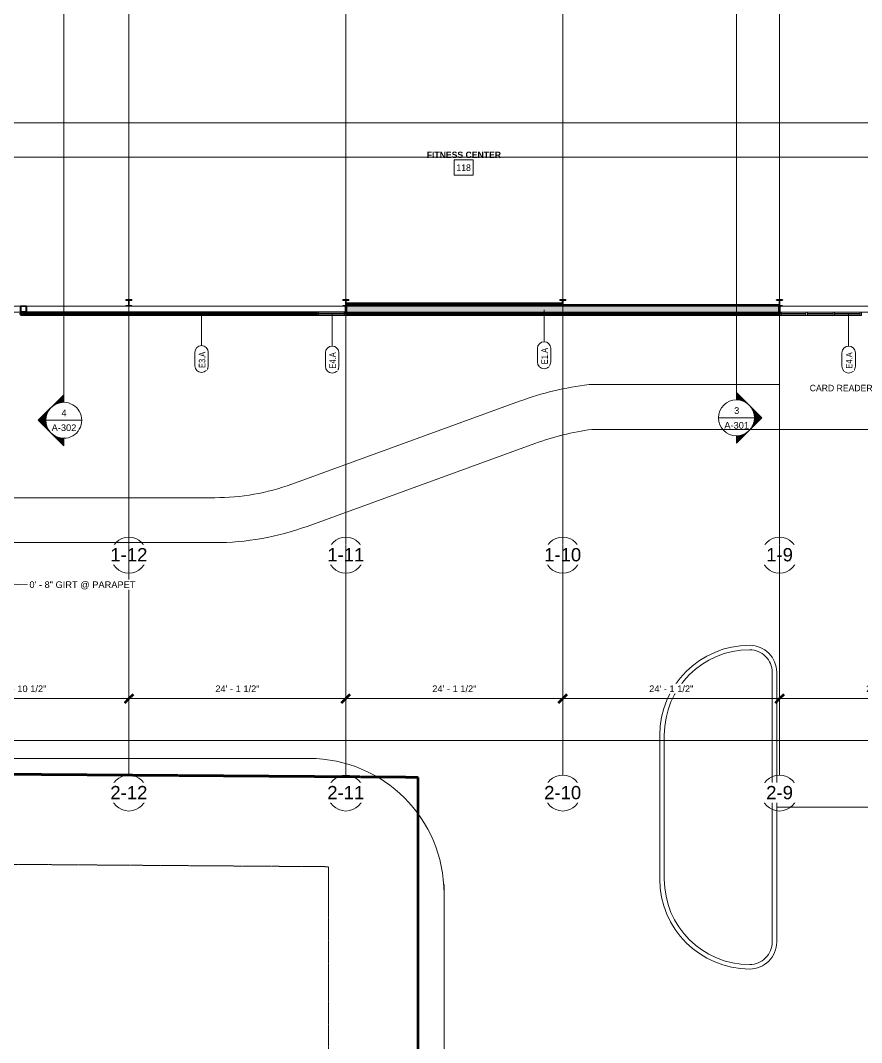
# Model space of a CAD drawing. Header units: inches. Extents: x 15537 to 31673, y -30778 to -16067.
# Drawn here: x 22941 to 24064, y -23770 to -22406 of the extents above; entities that cross this region are included whole.
import ezdxf

# ---------------------------------------------------------------- set-up
doc = ezdxf.new("R2010")
doc.units = ezdxf.units.IN
doc.header["$MEASUREMENT"] = 0
for name, pattern in [('Center 1_4_', [0.53125, 0.25, -0.09375, 0.09375, -0.09375]), ('Grid Line 1_2_', [0.875, 0.5, -0.125, 0.125, -0.125]), ('Hidden', [0.28125, 0.1875, -0.09375])]:
    doc.linetypes.add(name, pattern=pattern)
for name, color, linetype, lineweight in [('A-ANNO-DIMS', 211, 'Continuous', 9), ('A-ANNO-DIMS-96', 211, 'Continuous', 9), ('A-AREA-IDEN', 2, 'Continuous', 9), ('A-GLAZ-CURT', 52, 'Continuous', 9), ('A-GLAZ-CWMG', 51, 'Continuous', 9), ('A-PROP-SBCK', 71, 'Hidden', 50), ('A-WALL', 113, 'Continuous', 13), ('A-WALL-IDEN', 211, 'Continuous', 9), ('A-WALL-PATT', 111, 'Continuous', 50), ('Conc', 7, 'Continuous', 9), ('EOP-PR', 4, 'Continuous', 9), ('G-ANNO-SYMB', 111, 'Continuous', 9), ('G-ANNO-TEXT', 231, 'Continuous', 9), ('PAINT', 190, 'Continuous', 9), ('PROP', 3, 'Center 1_4_', 9), ('S-BEAM', 12, 'Continuous', 9), ('S-COLS', 52, 'Continuous', 9), ('S-GRID', 1, 'Continuous', 9), ('S-GRID-IDEN', 1, 'Continuous', 9)]:
    doc.layers.add(name, color=color, linetype=linetype, lineweight=lineweight)
doc.styles.add('Arial', font='arial.ttf', dxfattribs={"height": 17.703593})
doc.styles.add('Arial_1', font='arial.ttf', dxfattribs={"height": 8.851796})
doc.styles.add('Century Gothic', font='GOTHIC.TTF', dxfattribs={"height": 8.622671})
doc.styles.add('Century Gothic_1', font='GOTHIC.TTF', dxfattribs={"width": 0.8, "height": 8.622671})
doc.styles.add('Century Gothic_B', font='GOTHICB.TTF', dxfattribs={"height": 8.616719})
doc.dimstyles.new('Linear_-_3_32__Arial', dxfattribs={"dimscale": 12, "dimtxt": 9, "dimasz": 1, "dimexe": 0.75, "dimexo": 0.5, "dimgap": 0.5, "dimtad": 1, "dimdec": 4, "dimrnd": 0.0625, "dimzin": 1, "dimdsep": 46, "dimlunit": 4, "dimtxsty": 'Arial_1', "dimblk1": 'OBLIQUE', "dimblk2": 'OBLIQUE', "dimsah": 1, "dimcen": 0.09, "dimdle": 0.75, "dimazin": 0, "dimtfac": 1, "dimtdec": 4, "dimtix": 1, "dimtmove": 1, "dimatfit": 3, "dimfxl": 1, "dimtvp": 1, "dimtfill": 1, "dimfrac": 2, "dimtolj": 1, "dimtzin": 0, "dimarcsym": 2})
doc.dimstyles.new('Linear_-_3_32__Arial_1', dxfattribs={"dimscale": 12, "dimtxt": 9, "dimasz": 1, "dimexe": 0.75, "dimexo": 0.5, "dimgap": 0.5, "dimtad": 1, "dimdec": 4, "dimrnd": 0.0625, "dimzin": 1, "dimdsep": 46, "dimlunit": 4, "dimtxsty": 'Arial_1', "dimblk1": 'OBLIQUE', "dimblk2": 'OBLIQUE', "dimsah": 1, "dimcen": 0.09, "dimdle": 0.75, "dimazin": 0, "dimtfac": 1, "dimtdec": 4, "dimtix": 1, "dimtmove": 0, "dimatfit": 3, "dimfxl": 1, "dimtvp": 1, "dimtfill": 1, "dimfrac": 2, "dimtolj": 1, "dimtzin": 0, "dimarcsym": 2})

# ---------------------------------------------------------------- blocks, each defined once
blk = doc.blocks.new('W-Wide Flange-Column - B2_E-1389165-First Floor Plan - Enlarged')
at = {"layer": 'S-COLS'}
h = blk.add_hatch(dxfattribs=at)
h.set_pattern_fill('FP_1', color=256, style=0, pattern_type=2)
h.set_pattern_definition([(225, (23085.89, -22783.178), (9.503515, -9.503515), []), (225, (23085.89, -22797.578), (9.503515, -9.503515), [])])
h.paths.add_polyline_path([(4, 4.1), (-4, 4.1), (-4, 3.7), (-0.8, 3.7), (-0.3, 3.5), (-0.1, 3), (-0.1, -3), (-0.3, -3.5), (-0.8, -3.7), (-4, -3.7), (-4, -4.1), (4, -4.1), (4, -3.7), (0.8, -3.7), (0.3, -3.5), (0.1, -3), (0.1, 3), (0.3, 3.5), (0.8, 3.7), (4, 3.7)], flags=0)
at = {"layer": 'S-COLS', "lineweight": 30}
for p, q in [((4, 4.1), (-4, 4.1)), ((-4, 4.1), (-4, 3.7)), ((-4, 3.7), (-0.8, 3.7)), ((-0.1, 3), (-0.1, -3)), ((0.1, -3), (0.1, 3)), ((0.8, 3.7), (4, 3.7)), ((4, 3.7), (4, 4.1)), ((-0.8, -3.7), (-4, -3.7)), ((-4, -3.7), (-4, -4.1)), ((-4, -4.1), (4, -4.1)), ((4, -3.7), (0.8, -3.7)), ((4, -4.1), (4, -3.7))]:
    blk.add_line(p, q, dxfattribs=at)
for centre, start, end in [((-0.8, 3), 0, 90), ((0.8, 3), 90, 180), ((-0.8, -3), 270, 0), ((0.8, -3), 180, 270)]:
    blk.add_arc(centre, 0.691, start, end, dxfattribs=at)
blk = doc.blocks.new('W-Wide Flange-Column - B2_E-V1-First Floor Plan - Enlarged')
at = {"layer": 'S-COLS'}
h = blk.add_hatch(dxfattribs=at)
h.set_pattern_fill('FP_2', color=256, style=0, pattern_type=2)
h.set_pattern_definition([(225, (23375.39, -22783.178), (9.503515, -9.503515), []), (225, (23375.39, -22797.578), (9.503515, -9.503515), [])])
h.paths.add_polyline_path([(4, 4.1), (-4, 4.1), (-4, 3.7), (-0.8, 3.7), (-0.3, 3.5), (-0.1, 3), (-0.1, 0.7), (0.1, 0.7), (0.1, 0.7), (0.1, 3), (0.3, 3.5), (0.8, 3.7), (4, 3.7)], flags=0)
h.paths.add_polyline_path([(0.1, -0.2), (0, -0.3), (-0.1, -0.3), (-0.1, -3), (-0.3, -3.5), (-0.8, -3.7), (-4, -3.7), (-4, -4.1), (4, -4.1), (4, -3.7), (0.8, -3.7), (0.3, -3.5), (0.1, -3), (0.1, -0.2)], flags=0)
at = {"layer": 'S-COLS', "lineweight": 30}
for p, q in [((4, 4.1), (-4, 4.1)), ((-4, 4.1), (-4, 3.7)), ((-4, 3.7), (-0.8, 3.7)), ((-0.1, 3), (-0.1, 0.7)), ((0.1, 0.6), (0.1, 3)), ((0.8, 3.7), (4, 3.7)), ((4, 3.7), (4, 4.1)), ((-0.8, -3.7), (-4, -3.7)), ((-4, -3.7), (-4, -4.1)), ((-4, -4.1), (4, -4.1)), ((-0.1, -0.3), (-0.1, -3)), ((0.1, -3), (0.1, -0.2)), ((4, -3.7), (0.8, -3.7)), ((4, -4.1), (4, -3.7))]:
    blk.add_line(p, q, dxfattribs=at)
for centre, start, end in [((-0.8, 3), 0, 90), ((0.8, 3), 90, 180), ((-0.8, -3), 270, 0), ((0.8, -3), 180, 270)]:
    blk.add_arc(centre, 0.691, start, end, dxfattribs=at)
blk = doc.blocks.new('W-Wide Flange-Column - B2_E-V2-First Floor Plan - Enlarged')
at = {"layer": 'S-COLS'}
h = blk.add_hatch(dxfattribs=at)
h.set_pattern_fill('FP_3', color=256, style=0, pattern_type=2)
h.set_pattern_definition([(225, (23664.89, -22783.178), (9.503515, -9.503515), []), (225, (23664.89, -22797.578), (9.503515, -9.503515), [])])
h.paths.add_polyline_path([(-4, 4.1), (-4, 3.7), (-0.8, 3.7), (-0.3, 3.5), (-0.1, 3), (-0.1, 0.7), (0.1, 0.7), (0.1, 0.7), (0.1, 3), (0.3, 3.5), (0.8, 3.7), (4, 3.7), (4, 4.1)], flags=0)
h.paths.add_polyline_path([(-0.1, -0.2), (-0.1, -3), (-0.3, -3.5), (-0.8, -3.7), (-4, -3.7), (-4, -4.1), (4, -4.1), (4, -3.7), (0.8, -3.7), (0.3, -3.5), (0.1, -3), (0.1, -0.3), (-0.1, -0.2)], flags=0)
at = {"layer": 'S-COLS', "lineweight": 30}
for p, q in [((4, 4.1), (-4, 4.1)), ((-4, 4.1), (-4, 3.7)), ((-4, 3.7), (-0.8, 3.7)), ((-0.1, 3), (-0.1, 0.6)), ((0.1, 0.7), (0.1, 3)), ((0.8, 3.7), (4, 3.7)), ((4, 3.7), (4, 4.1)), ((-0.8, -3.7), (-4, -3.7)), ((-4, -3.7), (-4, -4.1)), ((-4, -4.1), (4, -4.1)), ((-0.1, -0.2), (-0.1, -3)), ((0.1, -3), (0.1, -0.3)), ((4, -3.7), (0.8, -3.7)), ((4, -4.1), (4, -3.7))]:
    blk.add_line(p, q, dxfattribs=at)
for centre, start, end in [((-0.8, 3), 0, 90), ((0.8, 3), 90, 180), ((-0.8, -3), 270, 0), ((0.8, -3), 180, 270)]:
    blk.add_arc(centre, 0.691, start, end, dxfattribs=at)
blk = doc.blocks.new('W-Wide Flange-Column - B2_E-V3-First Floor Plan - Enlarged')
at = {"layer": 'S-COLS'}
h = blk.add_hatch(dxfattribs=at)
h.set_pattern_fill('FP_4', color=256, style=0, pattern_type=2)
h.set_pattern_definition([(225, (23954.39, -22783.178), (9.503515, -9.503515), []), (225, (23954.39, -22797.578), (9.503515, -9.503515), [])])
h.paths.add_polyline_path([(-4, 4.1), (-4, 3.7), (-0.8, 3.7), (-0.3, 3.5), (-0.1, 3), (-0.1, -3), (-0.3, -3.5), (-0.8, -3.7), (-4, -3.7), (-4, -4.1), (4, -4.1), (4, -3.7), (0.8, -3.7), (0.3, -3.5), (0.1, -3), (0.1, 3), (0.3, 3.5), (0.8, 3.7), (4, 3.7), (4, 4.1)], flags=0)
at = {"layer": 'S-COLS', "lineweight": 30}
for p, q in [((4, 4.1), (-4, 4.1)), ((-4, 4.1), (-4, 3.7)), ((-4, 3.7), (-0.8, 3.7)), ((-0.1, 3), (-0.1, -3)), ((0.1, -3), (0.1, 3)), ((0.8, 3.7), (4, 3.7)), ((4, 3.7), (4, 4.1)), ((-0.8, -3.7), (-4, -3.7)), ((-4, -3.7), (-4, -4.1)), ((-4, -4.1), (4, -4.1)), ((4, -3.7), (0.8, -3.7)), ((4, -4.1), (4, -3.7))]:
    blk.add_line(p, q, dxfattribs=at)
for centre, start, end in [((-0.8, 3), 0, 90), ((0.8, 3), 90, 180), ((-0.8, -3), 270, 0), ((0.8, -3), 180, 270)]:
    blk.add_arc(centre, 0.691, start, end, dxfattribs=at)
blk = doc.blocks.new('Rectangular Mullion - Profile_Polycarbonate_Upper and left-1184084-First Floor Plan - Enlarged')
at = {"layer": 'A-GLAZ-CWMG', "lineweight": 20}
for p, q in [((-3.622, 1.141125), (0, 1.141125)), ((-3.622, 0.787125), (-3.622, 1.141125)), ((-3.372, 0.787125), (-3.622, 0.787125)), ((-0.0625, 1.078625), (-3.5595, 1.078625)), ((-3.5595, 1.078625), (-3.5595, 0.849625)), ((-3.5595, 0.849625), (-3.372, 0.849625)), ((-3.372, 0.849625), (-3.372, 0.787125)), ((-0.0625, -0.922375), (-0.0625, 1.078625)), ((0, 1.141125), (0, -0.984875)), ((-2.834, -0.984875), (-2.834, -0.859875)), ((-2.834, -0.859875), (-2.7715, -0.859875)), ((0, -0.984875), (-2.834, -0.984875)), ((-2.7715, -0.859875), (-2.7715, -0.922375)), ((-2.7715, -0.922375), (-0.0625, -0.922375))]:
    blk.add_line(p, q, dxfattribs=at)
blk = doc.blocks.new('Rectangular Mullion - Exterior 2_ x 4_5_-1142339-First Floor Plan - Enlarged')
at = {"layer": 'A-GLAZ-CWMG', "lineweight": 20}
for p, q in [((-2, 3), (0, 3)), ((-2, -1.5), (-2, 3)), ((0, 3), (0, -1.5)), ((0, -1.5), (-2, -1.5))]:
    blk.add_line(p, q, dxfattribs=at)
blk = doc.blocks.new('System Panel - Exterior Glazing-827433-First Floor Plan - Enlarged')
at = {"layer": 'A-GLAZ-CURT', "lineweight": 13}
for p, q in [((17.09375, -0.25), (-17.09375, -0.25)), ((-17.09375, -0.25), (-17.09375, -1.25)), ((-17.09375, -1.25), (17.09375, -1.25)), ((17.09375, -1.25), (17.09375, -0.25))]:
    blk.add_line(p, q, dxfattribs=at)
at = {"layer": 'A-GLAZ-CURT'}
for p, q in [((-17.09375, -1.25), (-17.09375, -0.25)), ((17.09375, -0.25), (-17.09375, -0.25)), ((-17.09375, -1.25), (17.09375, -1.25)), ((17.09375, -0.25), (17.09375, -1.25))]:
    blk.add_line(p, q, dxfattribs=at)
blk = doc.blocks.new('Rectangular Mullion - Exterior 2_ x 4_5_-V13-First Floor Plan - Enlarged')
at = {"layer": 'A-GLAZ-CWMG'}
for p, q in [((26281.5, -22795.4), (26281.5, -22761.2)), ((26286, -22795.4), (26286, -22761.2))]:
    blk.add_line(p, q, dxfattribs=at)
blk = doc.blocks.new('Rectangular Mullion - Exterior 2_ x 4_5_-1115231-First Floor Plan - Enlarged')
at = {"layer": 'A-GLAZ-CWMG', "lineweight": 20}
for p, q in [((-1, 3), (1, 3)), ((-1, -1.5), (-1, 3)), ((1, 3), (1, -1.5)), ((1, -1.5), (-1, -1.5))]:
    blk.add_line(p, q, dxfattribs=at)
blk = doc.blocks.new('System Panel - Exterior Glazing-1142335-First Floor Plan - Enlarged')
at = {"layer": 'A-GLAZ-CURT', "lineweight": 13}
for p, q in [((16.53125, -0.25), (-16.53125, -0.25)), ((-16.53125, -0.25), (-16.53125, -1.25)), ((-16.53125, -1.25), (16.53125, -1.25)), ((16.53125, -1.25), (16.53125, -0.25))]:
    blk.add_line(p, q, dxfattribs=at)
at = {"layer": 'A-GLAZ-CURT'}
for p, q in [((-16.53125, -1.25), (-16.53125, -0.25)), ((16.53125, -0.25), (-16.53125, -0.25)), ((-16.53125, -1.25), (16.53125, -1.25)), ((16.53125, -0.25), (16.53125, -1.25))]:
    blk.add_line(p, q, dxfattribs=at)
blk = doc.blocks.new('Rectangular Mullion - Exterior 2_ x 4_5_-1136166-First Floor Plan - Enlarged')
at = {"layer": 'A-GLAZ-CWMG'}
for p, q in [((23956.5, -22795.4), (23989.6, -22795.4)), ((23956.5, -22799.9), (23989.6, -22799.9))]:
    blk.add_line(p, q, dxfattribs=at)
blk = doc.blocks.new('Rectangular Mullion - Exterior 2_ x 4_5_-1142359-First Floor Plan - Enlarged')
at = {"layer": 'A-GLAZ-CWMG', "lineweight": 20}
for p, q in [((-2, 1.5), (0, 1.5)), ((-2, -3), (-2, 1.5)), ((0, 1.5), (0, -3)), ((0, -3), (-2, -3))]:
    blk.add_line(p, q, dxfattribs=at)
blk = doc.blocks.new('Rectangular Mullion - Exterior 2_ x 4_5_-1142353-First Floor Plan - Enlarged')
at = {"layer": 'A-GLAZ-CWMG', "lineweight": 20}
for p, q in [((0, 1.5), (-2, 1.5)), ((-2, 1.5), (-2, -3)), ((0, -3), (0, 1.5)), ((-2, -3), (0, -3))]:
    blk.add_line(p, q, dxfattribs=at)
blk = doc.blocks.new('System Panel - Exterior Glazing-827454-First Floor Plan - Enlarged')
at = {"layer": 'A-GLAZ-CURT', "lineweight": 13}
for p, q in [((17.09375, 1.25), (-17.09375, 1.25)), ((-17.09375, 1.25), (-17.09375, 0.25)), ((-17.09375, 0.25), (17.09375, 0.25)), ((17.09375, 0.25), (17.09375, 1.25))]:
    blk.add_line(p, q, dxfattribs=at)
at = {"layer": 'A-GLAZ-CURT'}
for p, q in [((-17.09375, 0.25), (-17.09375, 1.25)), ((17.09375, 1.25), (-17.09375, 1.25)), ((-17.09375, 0.25), (17.09375, 0.25)), ((17.09375, 1.25), (17.09375, 0.25))]:
    blk.add_line(p, q, dxfattribs=at)
blk = doc.blocks.new('Rectangular Mullion - Exterior 2_ x 4_5_-1060760-First Floor Plan - Enlarged')
at = {"layer": 'A-GLAZ-CWMG'}
for p, q in [((25834, -22795.4), (25799.8, -22795.4)), ((25834, -22799.9), (25799.8, -22799.9))]:
    blk.add_line(p, q, dxfattribs=at)
blk = doc.blocks.new('Girt_C - 8_D-1253541-First Floor Plan - Enlarged')
at = {"layer": 'S-BEAM'}
for p, q in [((23081.9, -22787.3), (22949.8, -22787.3)), ((22949.8, -22787.5), (22949.8, -22787.3)), ((22949.8, -22795.1), (22949.8, -22787.5)), ((23371.4, -22787.3), (23089.9, -22787.3)), ((22949.8, -22795.3), (22949.8, -22795.1)), ((22949.8, -22795.3), (23375.5, -22795.3))]:
    blk.add_line(p, q, dxfattribs=at)
blk = doc.blocks.new('Round Bar - 1_-1264636-First Floor Plan - Enlarged')
at = {"layer": 'S-BEAM'}
for p, q in [((24678.9, -22782.9), (24533.3, -22782.9)), ((24533.3, -22783.9), (24678.9, -22783.9))]:
    blk.add_line(p, q, dxfattribs=at)
for start_param, end_param in [(0, 3.141593), (3.141593, 6.283185)]:
    blk.add_ellipse((24533.3, -22783.4), major_axis=(0, 0.5), ratio=0.440323, start_param=start_param, end_param=end_param, dxfattribs=at)
blk = doc.blocks.new('Round Bar - 1_-1264677-First Floor Plan - Enlarged')
at = {"layer": 'S-BEAM'}
for p, q in [((24822.9, -22782.9), (24677.3, -22782.9)), ((24677.3, -22783.9), (24822.9, -22783.9))]:
    blk.add_line(p, q, dxfattribs=at)
for start_param, end_param in [(0, 3.141593), (3.141593, 6.283185)]:
    blk.add_ellipse((24822.9, -22783.4), major_axis=(0, 0.5), ratio=0.440323, start_param=start_param, end_param=end_param, dxfattribs=at)
blk = doc.blocks.new('Grid - Grid Head - Circle-14747-First Floor Plan - Enlarged')
at = {"layer": 'S-GRID-IDEN'}
blk.add_circle((0, 0), 0.25, dxfattribs=at)
blk = doc.blocks.new('Section - Section Head - Filled-1526-First Floor Plan - Enlarged')
at = {"layer": 'G-ANNO-SYMB'}
h = blk.add_hatch(color=256, dxfattribs=at)
edge = h.paths.add_edge_path(flags=0)
edge.add_line((-0.427, 0.177), (-0.25, 0.354))
edge.add_line((-0.25, 0.354), (-0.25, 0.25))
edge.add_arc((-0.25, 0), 0.25, 90, 135)
h = blk.add_hatch(color=256, dxfattribs=at)
edge = h.paths.add_edge_path(flags=0)
edge.add_arc((-0.25, 0), 0.25, 45, 90)
edge.add_line((-0.25, 0.25), (-0.25, 0.354))
edge.add_line((-0.25, 0.354), (-0.073, 0.177))
h = blk.add_hatch(color=256, dxfattribs=at)
edge = h.paths.add_edge_path(flags=0)
edge.add_arc((-0.25, 0), 0.25, 137.9216, 180)
edge.add_line((-0.5, 0), (-0.604, 0))
edge.add_line((-0.604, 0), (-0.436, 0.168))
h = blk.add_hatch(color=256, dxfattribs=at)
edge = h.paths.add_edge_path(flags=0)
edge.add_line((-0.064, 0.168), (0.104, 0))
edge.add_line((0.104, 0), (0, 0))
edge.add_arc((-0.25, 0), 0.25, 0, 42.0784)
for p, q in [((-0.25, 0.354), (-0.604, 0)), ((-0.25, 0.354), (-0.427, 0.177)), ((-0.25, 0.354), (0.104, 0)), ((-0.25, 0.25), (-0.25, 0.354)), ((-0.073, 0.177), (-0.25, 0.354)), ((-0.25, 0.354), (-0.25, 0.25)), ((-0.436, 0.168), (-0.604, 0)), ((0.104, 0), (-0.064, 0.168)), ((-0.604, 0), (-0.5, 0)), ((0, 0), (0.104, 0)), ((-0.5, 0), (-0.604, 0)), ((0, 0), (0.104, 0))]:
    blk.add_line(p, q, dxfattribs=at)
for start, end in [(360, 180), (137.9216, 180), (90, 135), (45, 90), (0, 42.0784), (180, 360)]:
    blk.add_arc((-0.25, 0), 0.25, start, end, dxfattribs=at)
blk = doc.blocks.new('DIMBLOCK16-First Floor Plan - Enlarged')
at = {"layer": 'A-ANNO-DIMS-96', "lineweight": 50}
for p, q in [((22799.4, -23082.3), (22805.4, -23076.3)), ((22807.4, -23082.3), (22813.4, -23076.3)), ((22799.4, -23082.3), (22793.4, -23088.3)), ((22807.4, -23082.3), (22801.4, -23088.3))]:
    blk.add_line(p, q, dxfattribs=at)
at = {"layer": 'A-ANNO-DIMS-96'}
for p, q in [((22799.4, -23079.8), (22799.4, -23091.3)), ((22799.4, -23082.3), (22799.4, -23079.8)), ((22799.4, -23082.3), (22816.4, -23082.3)), ((22807.4, -23079.8), (22807.4, -23091.3)), ((22807.4, -23082.3), (22807.4, -23079.8))]:
    blk.add_line(p, q, dxfattribs=at)
blk.add_ellipse((22953.1, -23082.3), major_axis=(149.7, 0), ratio=0.514723, start_param=3.141593, end_param=4.712389, dxfattribs=at)
at = {"layer": 'A-ANNO-DIMS-96', "color": 0, "insert": (22953.1, -23154.8), "char_height": 8.852, "width": 168.978, "attachment_point": 1, "line_spacing_factor": 0.938532, "style": 'Arial_1', "bg_fill": 3, "box_fill_scale": 1.25, "bg_fill_color": 0, "bg_fill_transparency": 0}
blk.add_mtext('0\' - 8" GIRT @ PARAPET', dxfattribs=at)
blk = doc.blocks.new('_Oblique')
at = {"color": 0, "linetype": 'ByBlock', "lineweight": -2}
blk.add_line((-0.5, -0.5), (0.5, 0.5), dxfattribs=at)
blk = doc.blocks.new('DIMBLOCK17-First Floor Plan - Enlarged')
at = {"layer": 'A-ANNO-DIMS-96', "lineweight": 50}
for p, q in [((22799.4, -23311.2), (22805.4, -23305.2)), ((23085.9, -23311.2), (23091.9, -23305.2)), ((22799.4, -23311.2), (22793.4, -23317.2)), ((23085.9, -23311.2), (23079.9, -23317.2))]:
    blk.add_line(p, q, dxfattribs=at)
at = {"layer": 'A-ANNO-DIMS-96'}
for p, q in [((22799.4, -23308.7), (22799.4, -23320.2)), ((22799.4, -23311.2), (22799.4, -23308.7)), ((23085.9, -23308.7), (23085.9, -23320.2)), ((23085.9, -23311.2), (23085.9, -23308.7)), ((22790.4, -23311.2), (23085.9, -23311.2))]:
    blk.add_line(p, q, dxfattribs=at)
at = {"layer": 'A-ANNO-DIMS-96', "color": 0, "insert": (22909.9, -23293.7), "char_height": 8.852, "width": 78.591, "attachment_point": 1, "line_spacing_factor": 0.938532, "style": 'Arial_1', "bg_fill": 3, "box_fill_scale": 1.25, "bg_fill_color": 0, "bg_fill_transparency": 0}
blk.add_mtext('23\' - 10 1/2"', dxfattribs=at)
blk = doc.blocks.new('DIMBLOCK18-First Floor Plan - Enlarged')
at = {"layer": 'A-ANNO-DIMS-96', "lineweight": 50}
for p, q in [((23085.9, -23311.2), (23091.9, -23305.2)), ((23375.4, -23311.2), (23381.4, -23305.2)), ((23085.9, -23311.2), (23079.9, -23317.2)), ((23375.4, -23311.2), (23369.4, -23317.2))]:
    blk.add_line(p, q, dxfattribs=at)
at = {"layer": 'A-ANNO-DIMS-96'}
for p, q in [((23085.9, -23308.7), (23085.9, -23320.2)), ((23085.9, -23311.2), (23085.9, -23308.7)), ((23375.4, -23308.7), (23375.4, -23320.2)), ((23375.4, -23311.2), (23375.4, -23308.7)), ((23085.9, -23311.2), (23375.4, -23311.2))]:
    blk.add_line(p, q, dxfattribs=at)
at = {"layer": 'A-ANNO-DIMS-96', "color": 0, "insert": (23201.3, -23293.7), "char_height": 8.852, "width": 70.449, "attachment_point": 1, "line_spacing_factor": 0.938532, "style": 'Arial_1', "bg_fill": 3, "box_fill_scale": 1.25, "bg_fill_color": 0, "bg_fill_transparency": 0}
blk.add_mtext('24\' - 1 1/2"', dxfattribs=at)
blk = doc.blocks.new('DIMBLOCK19-First Floor Plan - Enlarged')
at = {"layer": 'A-ANNO-DIMS-96', "lineweight": 50}
for p, q in [((23375.4, -23311.2), (23381.4, -23305.2)), ((23664.9, -23311.2), (23670.9, -23305.2)), ((23375.4, -23311.2), (23369.4, -23317.2)), ((23664.9, -23311.2), (23658.9, -23317.2))]:
    blk.add_line(p, q, dxfattribs=at)
at = {"layer": 'A-ANNO-DIMS-96'}
for p, q in [((23375.4, -23308.7), (23375.4, -23320.2)), ((23375.4, -23311.2), (23375.4, -23308.7)), ((23664.9, -23308.7), (23664.9, -23320.2)), ((23664.9, -23311.2), (23664.9, -23308.7)), ((23375.4, -23311.2), (23664.9, -23311.2))]:
    blk.add_line(p, q, dxfattribs=at)
at = {"layer": 'A-ANNO-DIMS-96', "color": 0, "insert": (23490.8, -23293.7), "char_height": 8.852, "width": 70.449, "attachment_point": 1, "line_spacing_factor": 0.938532, "style": 'Arial_1', "bg_fill": 3, "box_fill_scale": 1.25, "bg_fill_color": 0, "bg_fill_transparency": 0}
blk.add_mtext('24\' - 1 1/2"', dxfattribs=at)
blk = doc.blocks.new('DIMBLOCK20-First Floor Plan - Enlarged')
at = {"layer": 'A-ANNO-DIMS-96', "lineweight": 50}
for p, q in [((23664.9, -23311.2), (23670.9, -23305.2)), ((23954.4, -23311.2), (23960.4, -23305.2)), ((23664.9, -23311.2), (23658.9, -23317.2)), ((23954.4, -23311.2), (23948.4, -23317.2))]:
    blk.add_line(p, q, dxfattribs=at)
at = {"layer": 'A-ANNO-DIMS-96'}
for p, q in [((23664.9, -23308.7), (23664.9, -23320.2)), ((23664.9, -23311.2), (23664.9, -23308.7)), ((23954.4, -23308.7), (23954.4, -23320.2)), ((23954.4, -23311.2), (23954.4, -23308.7)), ((23664.9, -23311.2), (23954.4, -23311.2))]:
    blk.add_line(p, q, dxfattribs=at)
at = {"layer": 'A-ANNO-DIMS-96', "color": 0, "insert": (23780.3, -23293.7), "char_height": 8.852, "width": 70.449, "attachment_point": 1, "line_spacing_factor": 0.938532, "style": 'Arial_1', "bg_fill": 3, "box_fill_scale": 1.25, "bg_fill_color": 0, "bg_fill_transparency": 0}
blk.add_mtext('24\' - 1 1/2"', dxfattribs=at)
blk = doc.blocks.new('DIMBLOCK21-First Floor Plan - Enlarged')
at = {"layer": 'A-ANNO-DIMS-96', "lineweight": 50}
for p, q in [((23954.4, -23311.2), (23960.4, -23305.2)), ((24243.9, -23311.2), (24249.9, -23305.2)), ((23954.4, -23311.2), (23948.4, -23317.2)), ((24243.9, -23311.2), (24237.9, -23317.2))]:
    blk.add_line(p, q, dxfattribs=at)
at = {"layer": 'A-ANNO-DIMS-96'}
for p, q in [((23954.4, -23308.7), (23954.4, -23320.2)), ((23954.4, -23311.2), (23954.4, -23308.7)), ((24243.9, -23308.7), (24243.9, -23320.2)), ((24243.9, -23311.2), (24243.9, -23308.7)), ((23954.4, -23311.2), (24243.9, -23311.2))]:
    blk.add_line(p, q, dxfattribs=at)
at = {"layer": 'A-ANNO-DIMS-96', "color": 0, "insert": (24069.8, -23293.7), "char_height": 8.852, "width": 70.449, "attachment_point": 1, "line_spacing_factor": 0.938532, "style": 'Arial_1', "bg_fill": 3, "box_fill_scale": 1.25, "bg_fill_color": 0, "bg_fill_transparency": 0}
blk.add_mtext('24\' - 1 1/2"', dxfattribs=at)
blk = doc.blocks.new('DIMBLOCK41-First Floor Plan - Enlarged')
at = {"layer": 'A-ANNO-DIMS-96'}
for p, q in [((22799.4, -23371.2), (22799.4, -23358.3)), ((26281.4, -23371.2), (26281.4, -23358.3)), ((22790.4, -23367.3), (26290.4, -23367.3)), ((22799.4, -23367.3), (22799.4, -23371.2)), ((26281.4, -23367.3), (26281.4, -23371.2))]:
    blk.add_line(p, q, dxfattribs=at)
at = {"layer": 'A-ANNO-DIMS-96', "lineweight": 50}
for p, q in [((22799.4, -23367.3), (22805.4, -23361.3)), ((26281.4, -23367.3), (26287.4, -23361.3)), ((22799.4, -23367.3), (22793.4, -23373.3)), ((26281.4, -23367.3), (26275.4, -23373.3))]:
    blk.add_line(p, q, dxfattribs=at)
at = {"layer": 'A-ANNO-DIMS-96', "color": 0, "insert": (24517.9, -23349.8), "char_height": 8.85, "width": 54, "attachment_point": 1, "line_spacing_factor": 0.938532, "style": 'Arial_1', "bg_fill": 3, "box_fill_scale": 1.25, "bg_fill_color": 0, "bg_fill_transparency": 0}
blk.add_mtext('290\' - 2"', dxfattribs=at)
blk = doc.blocks.new('Wall Tag - 1_4_-1369832-First Floor Plan - Enlarged')
at = {"layer": 'A-WALL-IDEN', "color": 153}
for p, q in [((-0.082, 0.097), (0.105, 0.097)), ((0.105, 0.097), (-0.082, 0.097)), ((-0.082, -0.091), (0.105, -0.091)), ((-0.082, -0.091), (0.105, -0.091))]:
    blk.add_line(p, q, dxfattribs=at)
for centre, start, end in [((-0.082, 0.003), 90, 270), ((-0.082, 0.003), 90, 270), ((0.105, 0.003), 270, 90), ((0.105, 0.003), 270, 90)]:
    blk.add_arc(centre, 0.0937, start, end, dxfattribs=at)

msp = doc.modelspace()

# ---------------------------------------------------------------- hatches: boundary and pattern name
at = {"layer": 'A-WALL-PATT', "lineweight": 9}
h = msp.add_hatch(dxfattribs=at)
h.set_pattern_fill('FP_14', color=256, style=0, pattern_type=2)
h.set_pattern_definition([(161.57, (0.48, 0.48), (-3.839953776, -1.544e-05), [0, -27.322, 3.034, 0]), (18.43, (-0.48, 0.48), (-3.839953776, 1.544e-05), [0, -27.322, 3.034, 0]), (108.43, (0.48, 0.48), (1.919622, -9.60052459), [9.106, -21.25]), (71.57, (-0.48, 0.48), (1.919622, 9.60052459), [9.106, -21.25])])
h.paths.add_polyline_path([(23953.51523, -22795.30281), (23953.51523, -22787.30281), (23376.26523, -22787.30281), (23376.26523, -22795.30281), (23950.39023, -22795.30281)], flags=0)
at = {"layer": 'A-WALL-PATT', "lineweight": 9, "transparency": 33554649}
msp.add_hatch(color=256, dxfattribs=at).paths.add_polyline_path([(22941.32773, -22798.48034), (23336.76523, -22798.48034), (23336.76523, -22796.90554), (22941.32773, -22796.90554)], flags=0)
at = {"layer": 'A-WALL-PATT', "lineweight": 9}
h = msp.add_hatch(dxfattribs=at)
h.set_pattern_fill('FP_16', color=256, style=0, pattern_type=2)
h.set_pattern_definition([(0, (0, 0), (0, 12), []), (90, (0, 0), (-12, 7e-16), [])])
h.paths.add_polyline_path([(23953.51523, -22796.80281), (23953.51523, -22795.80281), (23376.26523, -22795.80281), (23376.26523, -22796.80281), (23902.04635, -22796.80281)], flags=0)
at = {"layer": 'S-COLS'}
h = msp.add_hatch(dxfattribs=at)
h.set_pattern_fill('FP_11', color=256, style=0, pattern_type=2)
h.set_pattern_definition([(45, (0, 0), (-9.503515, 9.503515), []), (45, (0, 14.4), (-9.503515, 9.503515), [])])
h.paths.add_polyline_path([(22948.56723, -22795.30281), (22949.06079, -22795.09837), (22949.26523, -22794.60481), (22949.26523, -22788.00081), (22949.06079, -22787.50725), (22948.56723, -22787.30281), (22941.96323, -22787.30281), (22941.46966, -22787.50725), (22941.26523, -22788.00081), (22941.26523, -22794.60481), (22941.46966, -22795.09837), (22941.96323, -22795.30281)], flags=0)
h.paths.add_polyline_path([(22948.56723, -22794.95381), (22941.96323, -22794.95381), (22941.71645, -22794.85159), (22941.61423, -22794.60481), (22941.61423, -22788.00081), (22941.71645, -22787.75403), (22941.96323, -22787.65181), (22948.56723, -22787.65181), (22948.81401, -22787.75403), (22948.91623, -22788.00081), (22948.91623, -22794.60481), (22948.81401, -22794.85159)], flags=0)

# ---------------------------------------------------------------- linework, layer by layer
at = {"layer": 'A-AREA-IDEN', "flags": 128}
msp.add_lwpolyline([(23519.85976, -22592.29473), (23519.85976, -22612.86616), (23545.56976, -22612.86616), (23545.56976, -22592.29473)], close=True, dxfattribs=at)
at = {"layer": 'A-PROP-SBCK'}
for p, q in [((23472.14519, -23416.4005), (21404.23523, -23401.2537)), ((23472.44533, -25611.64863), (23472.14519, -23416.4005))]:
    msp.add_line(p, q, dxfattribs=at)
at = {"layer": 'A-WALL', "lineweight": 50}
for p, q in [((23375.51523, -22787.30281), (23375.51523, -22798.61531)), ((23664.59036, -22786.55281), (23375.69009, -22786.55281)), ((23954.09036, -22786.55281), (23665.19009, -22786.55281)), ((23954.26523, -22798.61531), (23954.26523, -22787.30281)), ((23336.76523, -22796.90554), (22941.32773, -22796.90554)), ((22941.32773, -22796.90554), (22941.32773, -22798.48034)), ((22941.32773, -22798.48034), (23336.76523, -22798.48034)), ((23336.76523, -22798.48034), (23336.76523, -22796.90554)), ((23375.51523, -22798.61531), (23954.26523, -22798.61531))]:
    msp.add_line(p, q, dxfattribs=at)
at = {"layer": 'A-WALL'}
for p, q in [((23376.26523, -22787.30281), (23376.26523, -22796.80281)), ((23660.89023, -22787.30281), (23379.39023, -22787.30281)), ((23950.39023, -22787.30281), (23668.89023, -22787.30281)), ((23953.51523, -22796.80281), (23953.51523, -22787.30281)), ((23954.26523, -22796.80281), (23375.51523, -22796.80281)), ((23954.26523, -22798.30281), (23375.51523, -22798.30281)), ((23953.51523, -22795.30281), (23376.26523, -22795.30281)), ((23953.51523, -22795.80281), (23376.26523, -22795.80281))]:
    msp.add_line(p, q, dxfattribs=at)
at = {"layer": 'A-WALL-IDEN', "color": 153}
for p, q in [((23182.88785, -22797.69294), (23182.88785, -22840.08826)), ((23357.23212, -22798.42781), (23357.23212, -22840.82313)), ((23640.11341, -22792.58406), (23640.11341, -22834.97938)), ((24046.59827, -22798.42781), (24046.59827, -22840.82313))]:
    msp.add_line(p, q, dxfattribs=at)
at = {"layer": 'Conc'}
for p, q in [((23954.26523, -22892.06748), (23954.26523, -22799.42781)), ((23700.11605, -22892.06748), (23954.26523, -22892.06748)), ((23303.21376, -23024.99334), (23607.32431, -22914.30615)), ((26158.89344, -22952.06748), (23703.90309, -22952.06748)), ((23323.73497, -23081.3749), (23627.84552, -22970.68771)), ((22883.01523, -23043.08555), (23200.60772, -23043.08555)), ((22031.23523, -23103.08555), (23200.60772, -23103.08555))]:
    msp.add_line(p, q, dxfattribs=at)
for radius in [300, 360]:
    msp.add_arc((23200.60772, -22743.08555), radius, 270, 290, dxfattribs=at)
at = {"layer": 'EOP-PR'}
for p, q in [((23944.51523, -23636.06748), (23944.51523, -23276.06748)), ((23950.51523, -23636.06748), (23950.51523, -23276.06748)), ((23794.51575, -23552.06748), (23794.51575, -23360.06748)), ((23800.51575, -23552.06748), (23800.51575, -23360.06748)), ((23326.51184, -23391.08555), (20912.23523, -23391.08555)), ((23506.51575, -24380.1085), (23506.51575, -23559.46055))]:
    msp.add_line(p, q, dxfattribs=at)
for centre, radius, start, end in [((23750.97277, -23308.97705), 420, 96.9548648, 110), ((23750.97277, -23308.97705), 360, 97.51288256, 110), ((23914.51575, -23360.06748), 120, 90, 180), ((23914.51523, -23276.06748), 36, 0, 89.99916118), ((23914.51575, -23360.06748), 114, 90.0003595, 180), ((23914.51523, -23276.06748), 30, 0, 90.0003595), ((23326.51184, -23571.08555), 180, 0, 90), ((23914.51575, -23552.06748), 120, 180, 269.9996405), ((23914.51575, -23552.06748), 114, 180, 269.9996405), ((23914.51523, -23636.06748), 36, 269.9996405, 0), ((23914.51523, -23636.06748), 30, 269.9996405, 0)]:
    msp.add_arc(centre, radius, start, end, dxfattribs=at)
at = {"layer": 'G-ANNO-SYMB'}
for p, q in [((22998.96338, -21010.08493), (22998.96338, -22915.84748)), ((23896.83531, -21006.8063), (23896.83531, -22912.56885)), ((26309.88791, -22588.63029), (21993.6606, -22588.63029)), ((22974.96338, -22939.84748), (23022.96338, -22939.84748)), ((23872.83531, -22936.56885), (23920.83531, -22936.56885))]:
    msp.add_line(p, q, dxfattribs=at)
at = {"layer": 'PAINT'}
msp.add_line((26182.51523, -23456.06748), (23950.51523, -23456.06748), dxfattribs=at)
at = {"layer": 'PROP'}
for p, q in [((23352.16147, -23535.52488), (20984.23523, -23518.18055)), ((23352.46078, -25724.69295), (23352.16147, -23535.52488))]:
    msp.add_line(p, q, dxfattribs=at)
at = {"layer": 'S-COLS', "lineweight": 30}
for p, q in [((22941.26523, -22788.00081), (22941.26523, -22794.60481)), ((22941.61423, -22794.60481), (22941.61423, -22788.00081)), ((22948.56723, -22787.30281), (22941.96323, -22787.30281)), ((22941.96323, -22787.65181), (22948.56723, -22787.65181)), ((22948.91623, -22788.00081), (22948.91623, -22794.60481)), ((22949.26523, -22794.60481), (22949.26523, -22788.00081)), ((22948.56723, -22794.95381), (22941.96323, -22794.95381)), ((22941.96323, -22795.30281), (22948.56723, -22795.30281))]:
    msp.add_line(p, q, dxfattribs=at)
for centre, radius, start, end in [((22941.96323, -22788.00081), 0.698, 90, 180), ((22941.96323, -22788.00081), 0.349, 90, 180), ((22948.56723, -22788.00081), 0.698, 0, 90), ((22948.56723, -22788.00081), 0.349, 0, 90), ((22941.96323, -22794.60481), 0.698, 180, 270), ((22941.96323, -22794.60481), 0.349, 180, 270), ((22948.56723, -22794.60481), 0.698, 270, 0), ((22948.56723, -22794.60481), 0.349, 270, 0)]:
    msp.add_arc(centre, radius, start, end, dxfattribs=at)
at = {"layer": 'S-GRID', "linetype": 'Grid Line 1_2_'}
for p, q in [((23085.89023, -23095.79981), (23085.89023, -20550.05281)), ((23375.39023, -23095.79981), (23375.39023, -20550.05281)), ((23664.89023, -23095.79981), (23664.89023, -20550.05281)), ((23954.39023, -23095.79981), (23954.39023, -20550.05281)), ((26427.34156, -22543.05281), (21471.35909, -22543.05281)), ((26719.06441, -22543.05281), (21790.20666, -22543.05281)), ((26427.34156, -22787.30281), (21471.35909, -22787.30281)), ((26719.06441, -22787.30281), (21790.20666, -22787.30281)), ((26379.34156, -22795.30281), (21519.35909, -22795.30281)), ((26671.06441, -22795.30281), (21852.86259, -22795.30281))]:
    msp.add_line(p, q, dxfattribs=at)

# ---------------------------------------------------------------- block references
at = {"layer": 'A-GLAZ-CURT'}
msp.add_blockref('System Panel - Exterior Glazing-827454-First Floor Plan - Enlarged', (23356.17148, -22798.42781), dxfattribs=at)
at = {"layer": 'A-GLAZ-CURT', "rotation": 180}
for name, p in [('System Panel - Exterior Glazing-1142335-First Floor Plan - Enlarged', (23973.04648, -22798.42781)), ('System Panel - Exterior Glazing-827433-First Floor Plan - Enlarged', (24008.67148, -22798.42781)), ('System Panel - Exterior Glazing-827433-First Floor Plan - Enlarged', (24044.85898, -22798.42781))]:
    msp.add_blockref(name, p, dxfattribs=at)
at = {"layer": 'A-GLAZ-CWMG', "extrusion": (0, 0, -1)}
for name, p in [('Rectangular Mullion - Profile_Polycarbonate_Upper and left-1184084-First Floor Plan - Enlarged', (-22941.26523, -22797.69294)), ('Rectangular Mullion - Exterior 2_ x 4_5_-1142339-First Floor Plan - Enlarged', (-23954.51523, -22798.42781)), ('Rectangular Mullion - Exterior 2_ x 4_5_-1115231-First Floor Plan - Enlarged', (-23990.57773, -22798.42781)), ('Rectangular Mullion - Exterior 2_ x 4_5_-1115231-First Floor Plan - Enlarged', (-24026.76523, -22798.42781)), ('Rectangular Mullion - Exterior 2_ x 4_5_-1115231-First Floor Plan - Enlarged', (-24062.95273, -22798.42781))]:
    msp.add_blockref(name, p, dxfattribs=at)
at = {"layer": 'A-GLAZ-CWMG'}
for name, p, rotation in [('Rectangular Mullion - Exterior 2_ x 4_5_-1142353-First Floor Plan - Enlarged', (23337.07773, -22798.42781), 180), ('Rectangular Mullion - Exterior 2_ x 4_5_-V13-First Floor Plan - Enlarged', (46786.94304, 3486.08741), 270), ('Rectangular Mullion - Exterior 2_ x 4_5_-V13-First Floor Plan - Enlarged', (46823.13054, 3486.08741), 270)]:
    msp.add_blockref(name, p, dxfattribs=dict(at, rotation=rotation))
for name, p in [('Rectangular Mullion - Exterior 2_ x 4_5_-1060760-First Floor Plan - Enlarged', (-2460.75, 0)), ('Rectangular Mullion - Exterior 2_ x 4_5_-1136166-First Floor Plan - Enlarged', (0, 0))]:
    msp.add_blockref(name, p, dxfattribs=at)
at = {"layer": 'A-GLAZ-CWMG', "extrusion": (0, 0, -1), "rotation": 180}
msp.add_blockref('Rectangular Mullion - Exterior 2_ x 4_5_-1142359-First Floor Plan - Enlarged', (-23375.26523, -22798.42781), dxfattribs=at)
at = {"layer": 'A-WALL-IDEN', "color": 153, "xscale": 95.99999999999994, "yscale": 95.99999999999994, "zscale": 95.99999999999994, "rotation": 89.99999999999991}
for p in [(23183.18156, -22859.19294), (23357.52583, -22859.92781), (23640.40712, -22854.08406), (24046.89198, -22859.92781)]:
    msp.add_blockref('Wall Tag - 1_4_-1369832-First Floor Plan - Enlarged', p, dxfattribs=at)
at = {"layer": 'G-ANNO-SYMB', "xscale": 95.99999999999994, "yscale": 95.99999999999994, "zscale": 95.99999999999994, "rotation": 89.99999999999947}
msp.add_blockref('Section - Section Head - Filled-1526-First Floor Plan - Enlarged', (22998.96338, -22915.84748), dxfattribs=at)
at = {"layer": 'G-ANNO-SYMB', "extrusion": (0, 0, -1), "xscale": 95.99999999999994, "yscale": 95.99999999999994, "zscale": 95.99999999999994, "rotation": 90.00000000000053}
msp.add_blockref('Section - Section Head - Filled-1526-First Floor Plan - Enlarged', (-23896.83531, -22912.56885), dxfattribs=at)
at = {"layer": 'S-BEAM'}
for name, p in [('Girt_C - 8_D-1253541-First Floor Plan - Enlarged', (0, 0)), ('Round Bar - 1_-1264636-First Floor Plan - Enlarged', (-1158, 0)), ('Round Bar - 1_-1264677-First Floor Plan - Enlarged', (-1158, 0))]:
    msp.add_blockref(name, p, dxfattribs=at)
at = {"layer": 'S-COLS', "rotation": 180}
for name, p in [('W-Wide Flange-Column - B2_E-1389165-First Floor Plan - Enlarged', (23085.89023, -22783.17781)), ('W-Wide Flange-Column - B2_E-V1-First Floor Plan - Enlarged', (23375.39023, -22783.17781)), ('W-Wide Flange-Column - B2_E-V2-First Floor Plan - Enlarged', (23664.89023, -22783.17781)), ('W-Wide Flange-Column - B2_E-V3-First Floor Plan - Enlarged', (23954.39023, -22783.17781))]:
    msp.add_blockref(name, p, dxfattribs=at)
at = {"layer": 'S-GRID-IDEN', "xscale": 95.99999999999994, "yscale": 95.99999999999994, "zscale": 95.99999999999994}
for p in [(23085.89023, -23119.79981), (23375.39023, -23119.79981), (23664.89023, -23119.79981), (23954.39023, -23119.79981), (23085.89023, -23437.24119), (23375.39023, -23437.24119), (23664.89023, -23437.24119), (23954.39023, -23437.24119)]:
    msp.add_blockref('Grid - Grid Head - Circle-14747-First Floor Plan - Enlarged', p, dxfattribs=at)

# ---------------------------------------------------------------- texts
at = {"layer": 'A-AREA-IDEN', "attachment_point": 2}
for s, insert, char_height, width, line_spacing_factor, style in [('FITNESS CENTER', (23533.00079, -22581.27085), 8.6167192, 104.976, 0.984796, 'Century Gothic_B'), ('118', (23532.71476, -22598.38634), 8.622671, 23.652, 0.984117, 'Century Gothic')]:
    msp.add_mtext(s, dxfattribs=dict(at, insert=insert, char_height=char_height, width=width, line_spacing_factor=line_spacing_factor, style=style))
at = {"layer": 'G-ANNO-SYMB', "attachment_point": 2, "line_spacing_factor": 0.938532, "style": 'Arial_1'}
for s, insert, char_height, width in [('4', (22999.27075, -22925.67835), 8.8518, 8.208), ('3', (23897.14268, -22922.39973), 8.8518, 8.208), ('A-301', (23897.14268, -22942.03597), 8.851796, 39.312), ('A-302', (22999.27075, -22945.3146), 8.851796, 39.312)]:
    msp.add_mtext(s, dxfattribs=dict(at, insert=insert, char_height=char_height, width=width))
at = {"layer": 'G-ANNO-TEXT', "color": 145, "insert": (23994.63182, -22892.44011), "char_height": 8.6226708, "width": 98.604, "attachment_point": 1, "line_spacing_factor": 0.984117, "style": 'Century Gothic'}
msp.add_mtext('CARD READER', dxfattribs=at)

# ---------------------------------------------------------------- next in the draw order: texts
at = {"layer": 'A-WALL-IDEN', "char_height": 8.622671, "width": 23.76, "attachment_point": 2, "rotation": 90, "line_spacing_factor": 0.984117, "style": 'Century Gothic_1', "bg_fill": 3, "box_fill_scale": 1.25, "bg_fill_color": 0, "bg_fill_transparency": 0}
for s, insert in [('E3.A', (23179.24723, -22859.2218)), ('E4.A', (23353.5915, -22859.95667)), ('E1.A', (23636.47278, -22854.11292)), ('E4.A', (24042.95764, -22859.95667))]:
    msp.add_mtext(s, dxfattribs=dict(at, insert=insert))
at = {"layer": 'S-GRID-IDEN', "char_height": 17.703593, "attachment_point": 2, "line_spacing_factor": 0.938532, "style": 'Arial', "bg_fill": 3, "box_fill_scale": 1.25, "bg_fill_color": 0, "bg_fill_transparency": 0}
for s, insert, width in [('1-12', (23085.88561, -23110.36295), 58.968), ('1-11', (23375.38561, -23110.36295), 58.968), ('1-10', (23664.88561, -23110.36295), 58.968), ('1-9', (23954.38561, -23110.36295), 42.552), ('2-12', (23085.88561, -23427.80432), 58.968), ('2-11', (23375.38561, -23427.80432), 58.968), ('2-10', (23664.88561, -23427.80432), 58.968), ('2-9', (23954.38561, -23427.80432), 42.552)]:
    msp.add_mtext(s, dxfattribs=dict(at, insert=insert, width=width))

# ---------------------------------------------------------------- next in the draw order: linework, layer by layer
at = {"layer": 'S-GRID', "linetype": 'Grid Line 1_2_'}
for p, q in [((23085.89023, -23413.24119), (23085.89023, -20902.42781)), ((23375.39023, -23413.24119), (23375.39023, -20902.42781)), ((23664.89023, -23413.24119), (23664.89023, -20902.42781)), ((23954.39023, -23413.24119), (23954.39023, -20902.42781))]:
    msp.add_line(p, q, dxfattribs=at)

# ---------------------------------------------------------------- next in the draw order: dimensions: what is measured, and where the dimension line sits
at = {"layer": 'A-ANNO-DIMS'}
dim = msp.add_linear_dim(base=(22807.39023, -23082.26405), p1=(22799.39023, -23073.77877), p2=(22807.39023, -23073.77877), dimstyle='Linear_-_3_32__Arial', override={"dimpost": '<>GIRT @ PARAPET', "dimfxl": 8}, dxfattribs=at)
dim.commit()
dim.dimension.update_dxf_attribs({"geometry": 'DIMBLOCK16-First Floor Plan - Enlarged', "text_midpoint": (23037.56817, -23160.65395), "dimtype": 160})
for base, p1, p2, override, picture, middle in [((23085.89023, -23311.23099), (22799.39023, -23302.74571), (23085.89023, -23302.74571), {"dimpost": '<>', "dimfxl": 286.5}, 'DIMBLOCK17-First Floor Plan - Enlarged', (22942.64023, -23300.65112)), ((26281.39023, -23367.30155), (22799.39023, -23365.24119), (26281.39023, -23365.24119), {"dimpost": '<>', "dimfxl": 3482}, 'DIMBLOCK41-First Floor Plan - Enlarged', (24540.39023, -23356.78206))]:
    dim = msp.add_linear_dim(base=base, p1=p1, p2=p2, dimstyle='Linear_-_3_32__Arial_1', override=override, dxfattribs=at)
    dim.commit()
    dim.dimension.update_dxf_attribs({"geometry": picture, "text_midpoint": middle})

# ---------------------------------------------------------------- next in the draw order: dimensions: what is measured, and where the dimension line sits
dim = msp.add_linear_dim(base=(23375.39023, -23311.23099), p1=(23085.89023, -23302.74571), p2=(23375.39023, -23302.74571), dimstyle='Linear_-_3_32__Arial_1', override={"dimpost": '<>', "dimfxl": 289.5}, dxfattribs=at)
dim.commit()
dim.dimension.update_dxf_attribs({"geometry": 'DIMBLOCK18-First Floor Plan - Enlarged', "text_midpoint": (23230.64023, -23300.65414)})

# ---------------------------------------------------------------- next in the draw order: dimensions: what is measured, and where the dimension line sits
dim = msp.add_linear_dim(base=(23664.89023, -23311.23099), p1=(23375.39023, -23302.74571), p2=(23664.89023, -23302.74571), dimstyle='Linear_-_3_32__Arial_1', override={"dimpost": '<>', "dimfxl": 289.5}, dxfattribs=at)
dim.commit()
dim.dimension.update_dxf_attribs({"geometry": 'DIMBLOCK19-First Floor Plan - Enlarged', "text_midpoint": (23520.14023, -23300.65414)})

# ---------------------------------------------------------------- next in the draw order: dimensions: what is measured, and where the dimension line sits
dim = msp.add_linear_dim(base=(23954.39023, -23311.23099), p1=(23664.89023, -23302.74571), p2=(23954.39023, -23302.74571), dimstyle='Linear_-_3_32__Arial_1', override={"dimpost": '<>', "dimfxl": 289.5}, dxfattribs=at)
dim.commit()
dim.dimension.update_dxf_attribs({"geometry": 'DIMBLOCK20-First Floor Plan - Enlarged', "text_midpoint": (23809.64023, -23300.65414)})

# ---------------------------------------------------------------- next in the draw order: dimensions: what is measured, and where the dimension line sits
dim = msp.add_linear_dim(base=(24243.89023, -23311.23099), p1=(23954.39023, -23302.74571), p2=(24243.89023, -23302.74571), dimstyle='Linear_-_3_32__Arial_1', override={"dimpost": '<>', "dimfxl": 289.5}, dxfattribs=at)
dim.commit()
dim.dimension.update_dxf_attribs({"geometry": 'DIMBLOCK21-First Floor Plan - Enlarged', "text_midpoint": (24099.14023, -23300.65414)})

doc.saveas('drawing.dxf')
